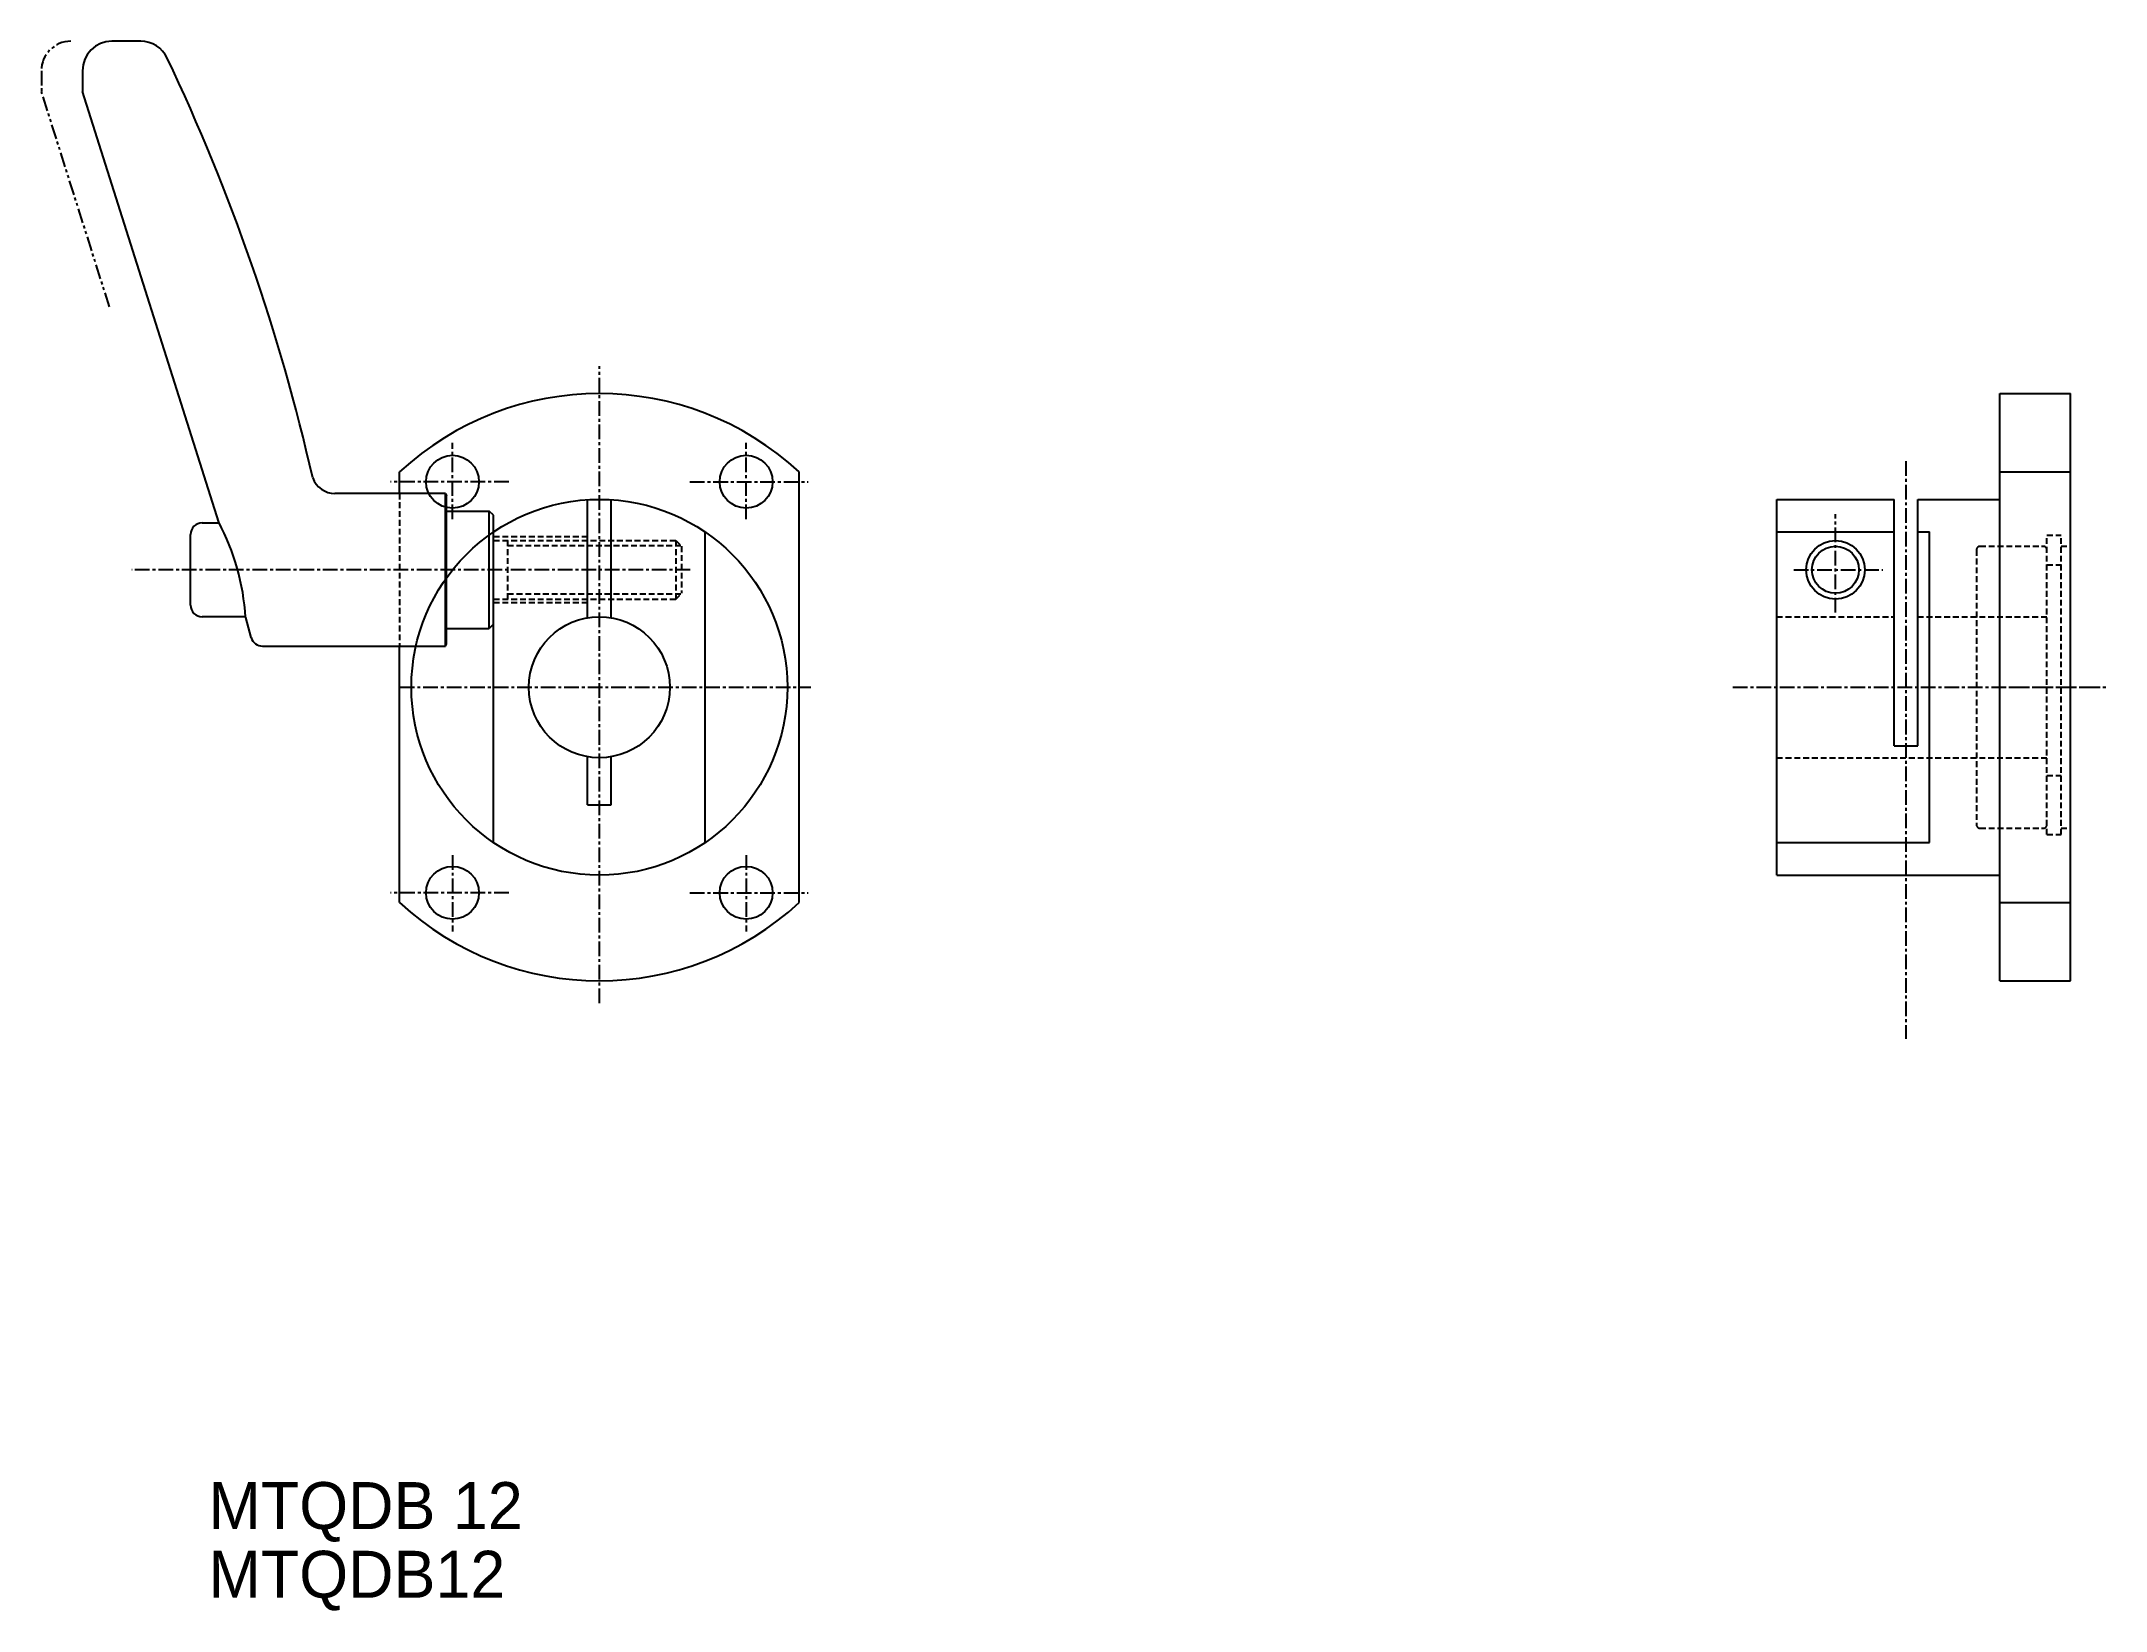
# Model space of a CAD drawing. Extents: x -4 to 171, y -7 to 127.
import ezdxf

# ---------------------------------------------------------------- set-up
doc = ezdxf.new("R2010")
doc.units = 0
for name, pattern in [('CENTER', [2, 1.25, -0.25, 0.25, -0.25]), ('DASHED', [0.75, 0.5, -0.25]), ('PHANTOM', [2.5, 1.25, -0.25, 0.25, -0.25, 0.25, -0.25])]:
    doc.linetypes.add(name, pattern=pattern)
doc.layers.get('0').update_dxf_attribs({"linetype": 'CONTINUOUS'})
doc.layers.add('CENTER', color=1, linetype='CENTER')

msp = doc.modelspace()

# ---------------------------------------------------------------- linework, layer by layer
at = {"color": 7, "linetype": 'CONTINUOUS'}
for p, q in [((4.23, 126.69), (1.77, 126.69)), ((-0.73, 124.19), (-0.73, 122.43)), ((10.88, 85.75), (-0.73, 122.43)), ((162.49, 96.69), (168.49, 96.69)), ((162.49, 46.69), (162.49, 96.69)), ((168.49, 46.69), (168.49, 96.69)), ((26.27, 88.19), (26.27, 90.02)), ((60.27, 53.36), (60.27, 90.02)), ((162.49, 90.02), (168.49, 90.02)), ((30.18, 88.19), (20.76, 88.19)), ((30.18, 88.19), (30.27, 87.99)), ((30.18, 75.19), (30.18, 88.19)), ((30.27, 75.39), (30.27, 87.99)), ((30.27, 86.69), (33.9, 86.69)), ((34.27, 86.33), (33.9, 86.69)), ((33.9, 76.69), (33.9, 86.69)), ((34.27, 77.06), (34.27, 86.33)), ((42.27, 77.61), (42.27, 87.66)), ((44.27, 77.61), (44.27, 87.66)), ((143.49, 55.69), (143.49, 87.69)), ((143.49, 87.69), (153.49, 87.69)), ((153.49, 66.69), (153.49, 87.69)), ((155.49, 66.69), (155.49, 87.69)), ((155.49, 87.69), (162.49, 87.69)), ((8.47, 78.69), (8.47, 84.69)), ((9.47, 85.69), (10.91, 85.69)), ((34.27, 58.46), (34.27, 84.92)), ((52.27, 58.46), (52.27, 84.92)), ((143.49, 84.92), (153.49, 84.92)), ((155.49, 84.92), (156.49, 84.92)), ((156.49, 58.46), (156.49, 84.92)), ((13.16, 77.69), (9.47, 77.69)), ((13.63, 75.92), (13.17, 77.64)), ((30.27, 76.69), (33.9, 76.69)), ((34.27, 77.06), (33.9, 76.69)), ((14.6, 75.19), (30.18, 75.19)), ((26.27, 53.36), (26.27, 75.19)), ((30.18, 75.19), (30.27, 75.39)), ((42.27, 61.69), (42.27, 65.78)), ((44.27, 61.69), (44.27, 65.78)), ((153.49, 66.69), (155.49, 66.69)), ((42.27, 61.69), (44.27, 61.69)), ((143.49, 58.46), (156.49, 58.46)), ((143.49, 55.69), (162.49, 55.69)), ((162.49, 53.36), (168.49, 53.36)), ((162.49, 46.69), (168.49, 46.69))]:
    msp.add_line(p, q, dxfattribs=at)
at = {"color": 3, "linetype": 'PHANTOM'}
for p in [(-4.23, 124.19), (1.57, 104.09)]:
    msp.add_line(p, (-4.23, 122.43), dxfattribs=at)
at = {"color": 3, "linetype": 'DASHED'}
for p, q in [((26.27, 88.19), (26.27, 75.19)), ((42.27, 84.49), (34.27, 84.49)), ((166.49, 84.65), (167.69, 84.65)), ((166.49, 59.14), (166.49, 84.65)), ((167.69, 59.14), (167.69, 84.65)), ((34.27, 84.19), (49.77, 84.19)), ((35.47, 79.19), (35.47, 84.19)), ((35.47, 83.76), (50.2, 83.76)), ((49.77, 84.19), (49.77, 79.19)), ((49.77, 84.19), (50.27, 83.69)), ((50.27, 83.69), (50.27, 79.69)), ((160.49, 83.39), (160.49, 59.99)), ((160.79, 83.69), (166.19, 83.69)), ((167.69, 83.69), (168.49, 83.69)), ((166.49, 82.11), (167.69, 82.11)), ((34.27, 79.19), (49.77, 79.19)), ((35.47, 79.63), (50.2, 79.63)), ((49.77, 79.19), (50.27, 79.69)), ((42.27, 78.89), (34.27, 78.89)), ((143.49, 77.69), (153.49, 77.69)), ((155.49, 77.69), (166.49, 77.69)), ((143.49, 65.69), (166.49, 65.69)), ((166.49, 64.18), (167.69, 64.18)), ((160.79, 59.69), (166.19, 59.69)), ((166.49, 59.14), (167.69, 59.14)), ((167.69, 59.69), (168.49, 59.69))]:
    msp.add_line(p, q, dxfattribs=at)
at = {"color": 7, "linetype": 'CONTINUOUS'}
for centre, radius in [((30.77, 89.19), 2.25), ((55.77, 89.19), 2.25), ((43.27, 71.69), 16), ((148.49, 81.69), 2), ((43.27, 71.69), 6), ((30.77, 54.19), 2.25), ((55.77, 54.19), 2.25)]:
    msp.add_circle(centre, radius, dxfattribs=at)
at = {"color": 3, "linetype": 'CONTINUOUS'}
msp.add_circle((148.49, 81.69), 2.5, dxfattribs=at)
at = {"color": 3, "linetype": 'PHANTOM'}
msp.add_arc((-1.73, 124.19), 2.5, 90, 180, dxfattribs=at)
at = {"color": 7, "linetype": 'CONTINUOUS'}
for centre, radius, start, end in [((1.77, 124.19), 2.5, 90, 180), ((4.23, 124.19), 2.5, 25.4715, 90), ((-148.65, 51.49), 171.78, 12.7931, 25.4344), ((43.27, 71.69), 25, 47.1564, 132.8436), ((20.76, 90.19), 2, 199.379, 270), ((9.47, 84.69), 1, 90, 180), ((-7.05, 76.33), 20.25, 3.7106, 27.726), ((9.47, 78.69), 1, 180, 270), ((14.6, 76.19), 1, 195.7247, 270), ((43.27, 71.69), 25, 227.1564, 312.8436)]:
    msp.add_arc(centre, radius, start, end, dxfattribs=at)
at = {"color": 3, "linetype": 'DASHED'}
for centre, start, end in [((160.79, 83.39), 90, 180), ((166.19, 83.39), 0, 90), ((160.79, 59.99), 180, 270), ((166.19, 59.99), 270, 0)]:
    msp.add_arc(centre, 0.3, start, end, dxfattribs=at)
at = {"layer": 'CENTER', "color": 1, "linetype": 'CENTER'}
for p, q in [((43.27, 44.8), (43.27, 99.02)), ((30.77, 85.99), (30.77, 92.5)), ((55.77, 85.99), (55.77, 92.5)), ((154.49, 90.93), (154.49, 41.75)), ((35.56, 89.19), (25.5, 89.19)), ((50.97, 89.19), (61.03, 89.19)), ((148.49, 78.05), (148.49, 86.42)), ((50.99, 81.69), (3.47, 81.69)), ((144.94, 81.69), (152.52, 81.69)), ((26.28, 71.69), (61.28, 71.69)), ((139.76, 71.69), (171.49, 71.69)), ((163.24, 71.69), (170.95, 71.69)), ((30.77, 57.4), (30.77, 50.89)), ((55.77, 57.4), (55.77, 50.89)), ((35.56, 54.19), (25.5, 54.19)), ((50.97, 54.19), (61.03, 54.19))]:
    msp.add_line(p, q, dxfattribs=at)

# ---------------------------------------------------------------- texts
at = {"color": 7, "linetype": 'CONTINUOUS'}
for s, p in [('MTQDB 12', (10, 0.01)), ('MTQDB12', (10, -5.84))]:
    msp.add_text(s, height=4, dxfattribs=at).set_placement(p)

doc.saveas('drawing.dxf')
